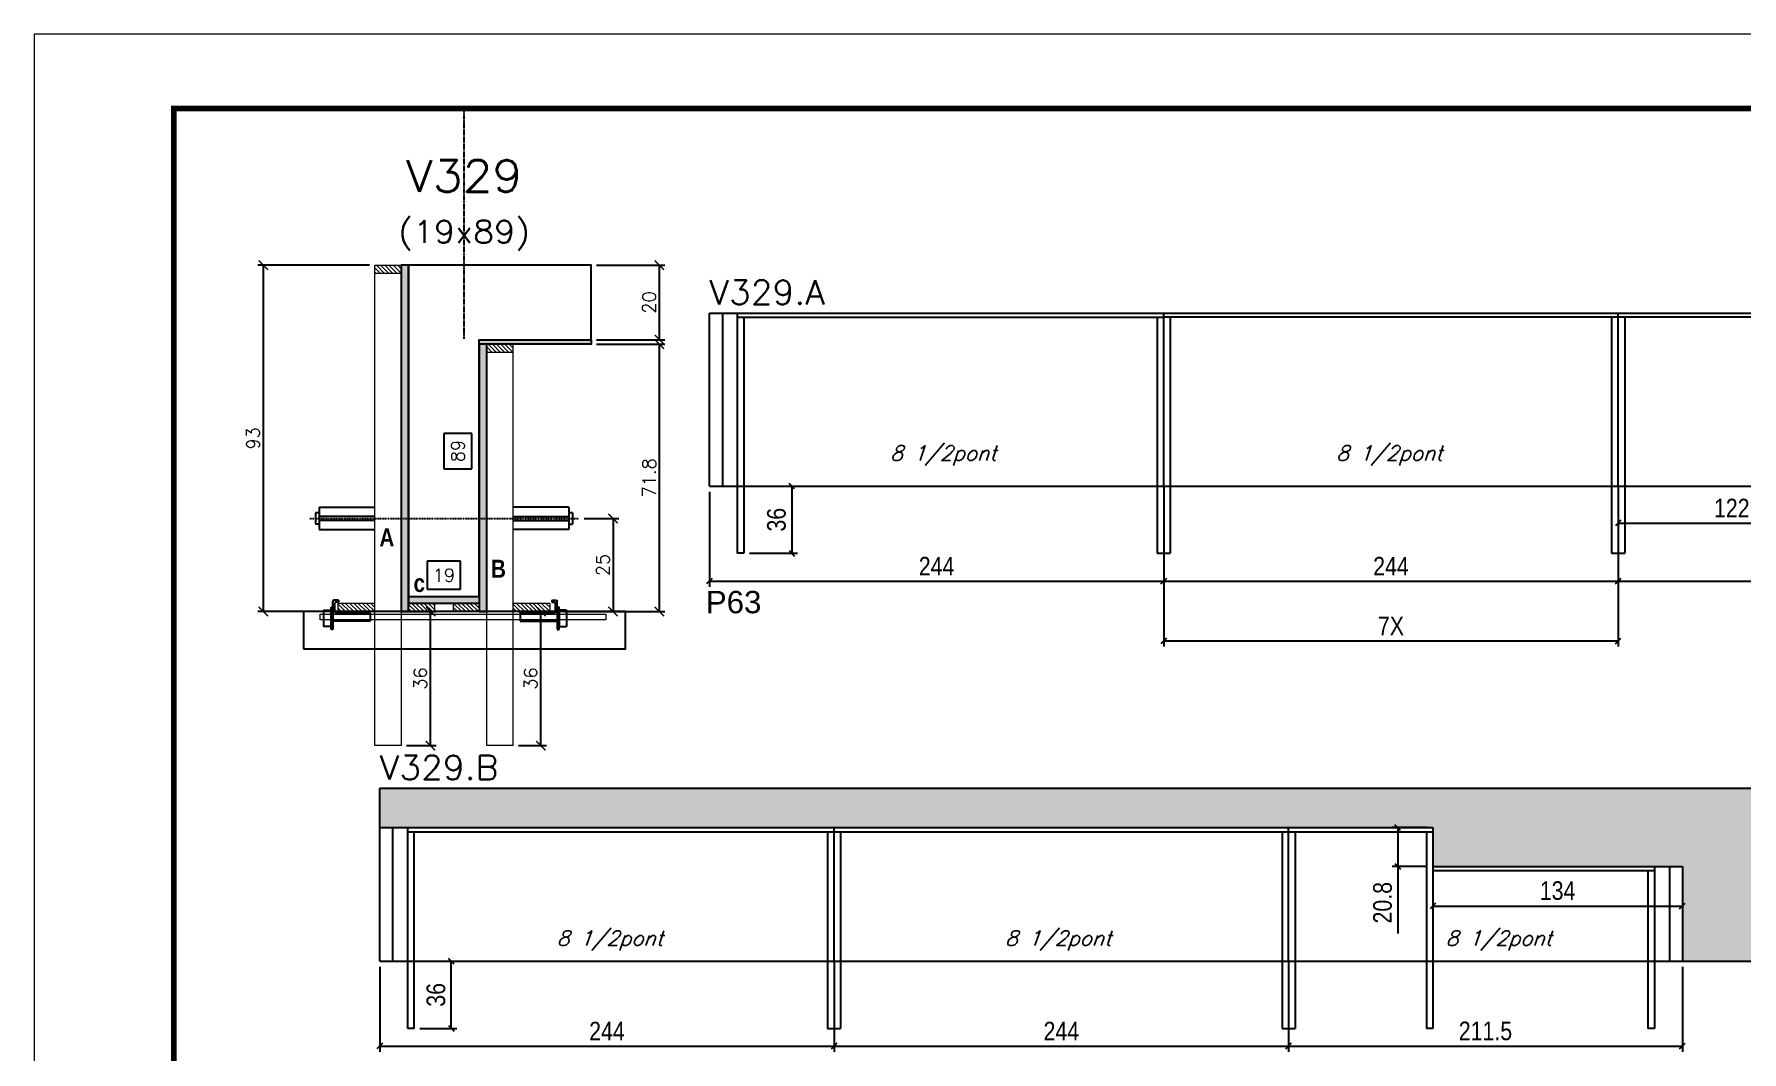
# Model space of a CAD drawing. Extents: x 137137 to 143418, y 10464 to 34486.
# Drawn here: x 138736 to 139653, y 29345 to 29891 of the extents above; entities that cross this region are included whole.
import ezdxf
from ezdxf.enums import TextEntityAlignment as Align

# ---------------------------------------------------------------- set-up
doc = ezdxf.new("R2010")
doc.units = 0
doc.linetypes.add('DASHED', pattern=[0.75, 0.5, -0.25])
doc.linetypes.add('HIDDEN', pattern=[0.375, 0.25, -0.125])
for name, color, linetype in [('5', 5, 'Continuous'), ('barrote', 251, 'Continuous'), ('COTA', 241, 'Continuous'), ('Cota Seção (2x)', 4, 'Continuous'), ('detalhes', 4, 'Continuous'), ('Painéis', 200, 'Continuous'), ('presilha', 1, 'Continuous'), ('SARR_2.2x7', 40, 'Continuous'), ('SARR_3.5x7', 81, 'Continuous'), ('TENSOR', 3, 'Continuous'), ('texto', 7, 'Continuous'), ('Texto de Titulo', 7, 'Continuous'), ('Texto Qtd Sarr', 242, 'Continuous')]:
    doc.layers.add(name, color=color, linetype=linetype)
for name, color, linetype, lineweight in [('CONCRETO', 251, 'Continuous', 25), ('Folhas', 255, 'Continuous', 9), ('Hachura', 251, 'Continuous', 9), ('Madeira', 126, 'Continuous', 18), ('SARRAFO DE PRESSAO', 251, 'DASHED', 9), ('SCO-___-LAJ', 2, 'Continuous', 0), ('Texto Seção', 7, 'Continuous', 15)]:
    doc.layers.add(name, color=color, linetype=linetype, lineweight=lineweight)
doc.styles.add('COTA TECNICA', font='techl___.ttf', dxfattribs={"height": 10})
doc.styles.add('REGUA-120', font='ROMANS.shx', dxfattribs={"height": 15})
doc.styles.add('Romans', font='romans.shx')
doc.styles.get("Standard").update_dxf_attribs({"font": 'arial.ttf'})
doc.styles.add('TECNICA', font='techb___.ttf', dxfattribs={"height": 10})
doc.dimstyles.new('Cota Seção (2x)', dxfattribs={"dimtxt": 7, "dimasz": 5, "dimexe": 3, "dimexo": 3, "dimgap": 2, "dimtad": 3, "dimdec": 1, "dimlfac": 0.5, "dimzin": 12, "dimdsep": 46, "dimtxsty": 'Romans', "dimblk": 'ARCHTICK', "dimcen": 0, "dimclrd": 4, "dimclre": 4, "dimclrt": 1, "dimadec": 1, "dimazin": 3, "dimtfac": 1, "dimtdec": 1, "dimtmove": 0, "dimatfit": 3, "dimldrblk": 'OBLIQUE', "dimfxl": 1, "dimtolj": 1, "dimtzin": 12, "dimarcsym": 0})
doc.dimstyles.new('Cota Seção interna', dxfattribs={"dimtxt": 7, "dimasz": 6, "dimexe": 0.18, "dimexo": 2, "dimgap": -4, "dimtad": 3, "dimdec": 1, "dimlfac": 0.5, "dimzin": 12, "dimdsep": 46, "dimtxsty": 'Romans', "dimblk": 'ARCHTICK', "dimcen": 0.09, "dimse1": 1, "dimse2": 1, "dimsd1": 1, "dimsd2": 1, "dimclrd": 180, "dimclre": 5, "dimclrt": 1, "dimadec": 0, "dimazin": 3, "dimtfac": 1, "dimtdec": 1, "dimtofl": 0, "dimtmove": 0, "dimatfit": 3, "dimldrblk": 'ARCHTICK', "dimfxl": 1, "dimtolj": 1, "dimtzin": 0, "dimarcsym": 0})
doc.dimstyles.new('PAINEL', dxfattribs={"dimtxt": 10, "dimasz": 3, "dimexe": 3, "dimexo": 3, "dimgap": 3, "dimtad": 1, "dimdec": 1, "dimzin": 12, "dimdsep": 46, "dimtxsty": 'COTA TECNICA', "dimblk1": 'OBLIQUE', "dimblk2": 'OBLIQUE', "dimsah": 1, "dimcen": 0.9, "dimclrd": 4, "dimclre": 4, "dimclrt": 240, "dimadec": 1, "dimazin": 3, "dimtfac": 1, "dimtdec": 1, "dimtmove": 0, "dimatfit": 3, "dimfxl": 1, "dimtolj": 1, "dimtzin": 12, "dimarcsym": 0})

# ---------------------------------------------------------------- blocks, each defined once
blk = doc.blocks.new('9999999999')
at = {"layer": 'Folhas'}
blk.add_lwpolyline([(98138.98, 34190.21), (99623.98, 34190.21), (99623.98, 35240.21), (98138.98, 35240.21)], close=True, dxfattribs=at)
at = {"layer": 'Folhas', "color": 30, "const_width": 3}
blk.add_lwpolyline([(98213.98, 34230.21), (99583.98, 34230.21), (99583.98, 35200.21), (98213.98, 35200.21)], close=True, dxfattribs=at)
blk = doc.blocks.new('_Oblique')
at = {"color": 0, "linetype": 'ByBlock', "lineweight": -2}
blk.add_line((-0.5, -0.5), (0.5, 0.5), dxfattribs=at)
blk = doc.blocks.new('*D95')
at = {"layer": 'COTA', "color": 4, "lineweight": -2, "ltscale": 25, "transparency": 16777216}
for p, q in [((139098.39, 29645.69), (139098.39, 29594.66)), ((139342.39, 29645.69), (139342.39, 29594.66)), ((139098.39, 29597.66), (139342.39, 29597.66))]:
    blk.add_line(p, q, dxfattribs=at)
at = {"layer": 'Defpoints', "color": 0, "ltscale": 25, "transparency": 16777216}
for p in [(139098.39, 29648.69), (139342.39, 29648.69), (139342.39, 29597.66)]:
    blk.add_point(p, dxfattribs=at)
at = {"layer": 'COTA', "color": 4, "lineweight": -2, "ltscale": 25, "transparency": 16777216, "xscale": 3, "yscale": 3, "zscale": 3, "rotation": 180}
blk.add_blockref('_Oblique', (139098.39, 29597.66), dxfattribs=at)
at = {"layer": 'COTA', "color": 4, "lineweight": -2, "ltscale": 25, "transparency": 16777216, "xscale": 3, "yscale": 3, "zscale": 3}
blk.add_blockref('_Oblique', (139342.39, 29597.66), dxfattribs=at)
at = {"layer": 'COTA', "color": 240, "ltscale": 25, "transparency": 16777216, "insert": (139220.39, 29605.73), "char_height": 10, "attachment_point": 5, "style": 'COTA TECNICA'}
blk.add_mtext('\\A1;244', dxfattribs=at)
blk = doc.blocks.new('*D96')
at = {"layer": 'COTA', "color": 4, "lineweight": -2, "ltscale": 25, "transparency": 16777216}
for p, q in [((139342.39, 29645.69), (139342.39, 29594.66)), ((139586.39, 29645.69), (139586.39, 29594.66)), ((139342.39, 29597.66), (139586.39, 29597.66))]:
    blk.add_line(p, q, dxfattribs=at)
at = {"layer": 'Defpoints', "color": 0, "ltscale": 25, "transparency": 16777216}
for p in [(139342.39, 29648.69), (139586.39, 29648.69), (139586.39, 29597.66)]:
    blk.add_point(p, dxfattribs=at)
at = {"layer": 'COTA', "color": 4, "lineweight": -2, "ltscale": 25, "transparency": 16777216, "xscale": 3, "yscale": 3, "zscale": 3, "rotation": 180}
blk.add_blockref('_Oblique', (139342.39, 29597.66), dxfattribs=at)
at = {"layer": 'COTA', "color": 4, "lineweight": -2, "ltscale": 25, "transparency": 16777216, "xscale": 3, "yscale": 3, "zscale": 3}
blk.add_blockref('_Oblique', (139586.39, 29597.66), dxfattribs=at)
at = {"layer": 'COTA', "color": 240, "ltscale": 25, "transparency": 16777216, "insert": (139464.39, 29605.73), "char_height": 10, "attachment_point": 5, "style": 'COTA TECNICA'}
blk.add_mtext('\\A1;244', dxfattribs=at)
blk = doc.blocks.new('*D94')
at = {"layer": 'COTA', "color": 4, "lineweight": -2, "ltscale": 25, "transparency": 16777216}
for p, q in [((139342.39, 29645.69), (139342.39, 29562.6)), ((139586.39, 29645.69), (139586.39, 29562.6)), ((139342.39, 29565.6), (139586.39, 29565.6))]:
    blk.add_line(p, q, dxfattribs=at)
at = {"layer": 'Defpoints', "color": 0, "ltscale": 25, "transparency": 16777216}
for p in [(139342.39, 29648.69), (139586.39, 29648.69), (139586.39, 29565.6)]:
    blk.add_point(p, dxfattribs=at)
at = {"layer": 'COTA', "color": 4, "lineweight": -2, "ltscale": 25, "transparency": 16777216, "xscale": 3, "yscale": 3, "zscale": 3, "rotation": 180}
blk.add_blockref('_Oblique', (139342.39, 29565.6), dxfattribs=at)
at = {"layer": 'COTA', "color": 4, "lineweight": -2, "ltscale": 25, "transparency": 16777216, "xscale": 3, "yscale": 3, "zscale": 3}
blk.add_blockref('_Oblique', (139586.39, 29565.6), dxfattribs=at)
at = {"layer": 'COTA', "color": 240, "ltscale": 25, "transparency": 16777216, "insert": (139464.39, 29573.67), "char_height": 10, "attachment_point": 5, "style": 'COTA TECNICA'}
blk.add_mtext('\\A1;7X', dxfattribs=at)
blk = doc.blocks.new('*D98')
at = {"layer": 'COTA', "color": 4, "lineweight": -2, "ltscale": 25, "transparency": 16777216}
for p, q in [((139586.39, 29645.69), (139586.39, 29594.66)), ((139853.89, 29645.69), (139853.89, 29594.66)), ((139586.39, 29597.66), (139853.89, 29597.66))]:
    blk.add_line(p, q, dxfattribs=at)
at = {"layer": 'Defpoints', "color": 0, "ltscale": 25, "transparency": 16777216}
for p in [(139586.39, 29648.69), (139853.89, 29648.69), (139853.89, 29597.66)]:
    blk.add_point(p, dxfattribs=at)
at = {"layer": 'COTA', "color": 4, "lineweight": -2, "ltscale": 25, "transparency": 16777216, "xscale": 3, "yscale": 3, "zscale": 3, "rotation": 180}
blk.add_blockref('_Oblique', (139586.39, 29597.66), dxfattribs=at)
at = {"layer": 'COTA', "color": 4, "lineweight": -2, "ltscale": 25, "transparency": 16777216, "xscale": 3, "yscale": 3, "zscale": 3}
blk.add_blockref('_Oblique', (139853.89, 29597.66), dxfattribs=at)
at = {"layer": 'COTA', "color": 240, "ltscale": 25, "transparency": 16777216, "insert": (139720.14, 29605.77), "char_height": 10, "attachment_point": 5, "style": 'COTA TECNICA'}
blk.add_mtext('\\A1;267.5', dxfattribs=at)
blk = doc.blocks.new('*D99')
at = {"layer": 'COTA', "color": 4, "lineweight": -2, "ltscale": 25, "transparency": 16777216}
for p, q in [((139586.39, 29645.69), (139586.39, 29625.89)), ((139708.39, 29645.69), (139708.39, 29625.89)), ((139586.39, 29628.89), (139708.39, 29628.89))]:
    blk.add_line(p, q, dxfattribs=at)
at = {"layer": 'Defpoints', "color": 0, "ltscale": 25, "transparency": 16777216}
for p in [(139586.39, 29648.69), (139708.39, 29648.69), (139708.39, 29628.89)]:
    blk.add_point(p, dxfattribs=at)
at = {"layer": 'COTA', "color": 4, "lineweight": -2, "ltscale": 25, "transparency": 16777216, "xscale": 3, "yscale": 3, "zscale": 3, "rotation": 180}
blk.add_blockref('_Oblique', (139586.39, 29628.89), dxfattribs=at)
at = {"layer": 'COTA', "color": 4, "lineweight": -2, "ltscale": 25, "transparency": 16777216, "xscale": 3, "yscale": 3, "zscale": 3}
blk.add_blockref('_Oblique', (139708.39, 29628.89), dxfattribs=at)
at = {"layer": 'COTA', "color": 240, "ltscale": 25, "transparency": 16777216, "insert": (139647.39, 29636.95), "char_height": 10, "attachment_point": 5, "style": 'COTA TECNICA'}
blk.add_mtext('\\A1;122', dxfattribs=at)
blk = doc.blocks.new('titulo1')
at = {"layer": 'Defpoints', "color": 252, "linetype": 'HIDDEN', "ltscale": 2}
blk.add_line((0, 0), (0, 125), dxfattribs=at)
at = {"layer": 'Defpoints', "style": 'Romans', "oblique": 15}
blk.add_attdef('FOLHA', text='', height=10, dxfattribs=at).set_placement((0, 15.58), align=Align.MIDDLE_CENTER)
at = {"layer": 'Texto Qtd Sarr', "color": 3, "style": 'Romans', "oblique": 15}
for tag, height, p in [('TITULO', 17, (0, 71.45)), ('SEÇÃO', 12, (0, 41.55))]:
    blk.add_attdef(tag, text='', height=height, dxfattribs=at).set_placement(p, align=Align.MIDDLE_CENTER)
blk = doc.blocks.new('_ArchTick')
at = {"color": 0, "linetype": 'ByBlock', "const_width": 0.15}
blk.add_lwpolyline([(-0.5, -0.5), (0.5, 0.5)], dxfattribs=at)
blk = doc.blocks.new('*D101')
at = {"layer": 'COTA', "color": 4, "lineweight": -2, "transparency": 16777216}
for p, q in [((139037.82, 29724.97), (139074.54, 29724.97)), ((139071.54, 29581.37), (139071.54, 29724.97)), ((139020.22, 29581.37), (139074.54, 29581.37))]:
    blk.add_line(p, q, dxfattribs=at)
at = {"layer": 'Defpoints', "color": 0, "transparency": 16777216}
for p in [(139034.82, 29724.97), (139071.54, 29724.97), (139017.22, 29581.37)]:
    blk.add_point(p, dxfattribs=at)
at = {"layer": 'COTA', "color": 4, "lineweight": -2, "transparency": 16777216, "xscale": 5, "yscale": 5, "zscale": 5}
for p, rotation in [((139071.54, 29724.97), 90), ((139071.54, 29581.37), 270)]:
    blk.add_blockref('_ArchTick', p, dxfattribs=dict(at, rotation=rotation))
at = {"layer": 'COTA', "color": 1, "transparency": 16777216, "insert": (139066.04, 29653.17), "char_height": 7, "attachment_point": 5, "rotation": 90, "style": 'Romans'}
blk.add_mtext('\\A1;71.8', dxfattribs=at)
blk = doc.blocks.new('*D102')
at = {"layer": 'COTA', "color": 4, "lineweight": -2, "transparency": 16777216}
for p, q in [((139037.82, 29767.37), (139074.54, 29767.37)), ((139071.54, 29727.37), (139071.54, 29767.37)), ((139037.82, 29727.37), (139074.54, 29727.37))]:
    blk.add_line(p, q, dxfattribs=at)
at = {"layer": 'Defpoints', "color": 0, "transparency": 16777216}
for p in [(139034.82, 29767.37), (139071.54, 29767.37), (139034.82, 29727.37)]:
    blk.add_point(p, dxfattribs=at)
at = {"layer": 'COTA', "color": 4, "lineweight": -2, "transparency": 16777216, "xscale": 5, "yscale": 5, "zscale": 5}
for p, rotation in [((139071.54, 29767.37), 90), ((139071.54, 29727.37), 270)]:
    blk.add_blockref('_ArchTick', p, dxfattribs=dict(at, rotation=rotation))
at = {"layer": 'COTA', "color": 1, "transparency": 16777216, "insert": (139066.04, 29747.37), "char_height": 7, "attachment_point": 5, "rotation": 90, "style": 'Romans'}
blk.add_mtext('\\A1;20', dxfattribs=at)
blk = doc.blocks.new('*D103')
at = {"layer": 'Cota Seção (2x)', "color": 180, "lineweight": -2, "transparency": 16777216}
for p, q in [((138970.82, 29677.07), (138955.82, 29677.07)), ((138955.82, 29677.07), (138955.82, 29658.07)), ((138970.82, 29658.07), (138970.82, 29677.07)), ((138955.82, 29658.07), (138970.82, 29658.07))]:
    blk.add_line(p, q, dxfattribs=at)
at = {"layer": 'Defpoints', "color": 0, "transparency": 16777216}
for p in [(138974.82, 29767.37), (138974.82, 29767.37), (138974.82, 29589.37)]:
    blk.add_point(p, dxfattribs=at)
at = {"layer": 'Cota Seção (2x)', "color": 1, "transparency": 16777216, "insert": (138963.32, 29667.57), "char_height": 7, "attachment_point": 5, "rotation": 90, "style": 'Romans'}
blk.add_mtext('\\A1;89', dxfattribs=at)
blk = doc.blocks.new('PRESILHA METÁLICA 1')
at = {"layer": 'presilha'}
for p, q in [((6, 15.5), (7.5, 15.5)), ((6, -2.5), (6, 15.5)), ((7.5, 10.6), (7.5, 19.9)), ((7.5, 15.5), (7.5, -2.5)), ((12, 21), (8.6, 21)), ((9, 11.6), (9, 18.9)), ((12, 19.5), (9.6, 19.5)), ((12, 21), (12, 19.5)), ((0, 13), (6, 13)), ((0, 13), (0, 0)), ((6, 0), (0, 0)), ((6, 13), (6, 0)), ((37.5, 4.1), (7.5, 4.1)), ((37.5, 11), (9.6, 11)), ((37.5, 11), (37.5, 4.1)), ((7.5, -2.5), (6, -2.5))]:
    blk.add_line(p, q, dxfattribs=at)
for centre, radius, start, end in [((8.6, 19.9), 1.14, 90, 180), ((9.6, 18.9), 0.57, 90, 180), ((9.6, 11.6), 0.57, 180, 270)]:
    blk.add_arc(centre, radius, start, end, dxfattribs=at)
blk = doc.blocks.new('*D104')
at = {"layer": 'Cota Seção (2x)', "color": 180, "lineweight": -2, "transparency": 16777216}
for p, q in [((138964.82, 29608.37), (138946.82, 29608.37)), ((138946.82, 29608.37), (138946.82, 29593.37)), ((138964.82, 29593.37), (138964.82, 29608.37)), ((138946.82, 29593.37), (138964.82, 29593.37))]:
    blk.add_line(p, q, dxfattribs=at)
at = {"layer": 'Defpoints', "color": 0, "transparency": 16777216}
for p in [(138974.82, 29589.37), (138936.82, 29581.37), (138974.82, 29581.37)]:
    blk.add_point(p, dxfattribs=at)
at = {"layer": 'Cota Seção (2x)', "color": 1, "transparency": 16777216, "insert": (138955.82, 29600.87), "char_height": 7, "attachment_point": 5, "style": 'Romans'}
blk.add_mtext('\\A1;19', dxfattribs=at)
blk = doc.blocks.new('*D105')
at = {"layer": 'COTA', "color": 4, "lineweight": -2, "transparency": 16777216}
for p, q in [((138915.82, 29767.37), (138855.85, 29767.37)), ((138858.85, 29767.37), (138858.85, 29581.37)), ((138915.82, 29581.37), (138855.85, 29581.37))]:
    blk.add_line(p, q, dxfattribs=at)
at = {"layer": 'Defpoints', "color": 0, "transparency": 16777216}
for p in [(138918.82, 29767.37), (138858.85, 29581.37), (138918.82, 29581.37)]:
    blk.add_point(p, dxfattribs=at)
at = {"layer": 'COTA', "color": 4, "lineweight": -2, "transparency": 16777216, "xscale": 5, "yscale": 5, "zscale": 5}
for p, rotation in [((138858.85, 29767.37), 90), ((138858.85, 29581.37), 270)]:
    blk.add_blockref('_ArchTick', p, dxfattribs=dict(at, rotation=rotation))
at = {"layer": 'COTA', "color": 1, "transparency": 16777216, "insert": (138853.35, 29674.37), "char_height": 7, "attachment_point": 5, "rotation": 90, "style": 'Romans'}
blk.add_mtext('\\A1;93', dxfattribs=at)
blk = doc.blocks.new('*D106')
at = {"layer": 'COTA', "color": 4, "lineweight": -2, "transparency": 16777216}
for p, q in [((139031.12, 29631.34), (139049.68, 29631.34)), ((139046.68, 29631.34), (139046.68, 29581.37)), ((139031.12, 29581.37), (139049.68, 29581.37))]:
    blk.add_line(p, q, dxfattribs=at)
at = {"layer": 'Defpoints', "color": 0, "transparency": 16777216}
for p in [(139028.12, 29631.34), (139028.12, 29581.37), (139046.68, 29581.37)]:
    blk.add_point(p, dxfattribs=at)
at = {"layer": 'COTA', "color": 4, "lineweight": -2, "transparency": 16777216, "xscale": 5, "yscale": 5, "zscale": 5}
for p, rotation in [((139046.68, 29631.34), 90), ((139046.68, 29581.37), 270)]:
    blk.add_blockref('_ArchTick', p, dxfattribs=dict(at, rotation=rotation))
at = {"layer": 'COTA', "color": 1, "transparency": 16777216, "insert": (139041.18, 29606.36), "char_height": 7, "attachment_point": 5, "rotation": 90, "style": 'Romans'}
blk.add_mtext('\\A1;25', dxfattribs=at)
blk = doc.blocks.new('*D107')
at = {"layer": 'COTA', "color": 4, "lineweight": -2, "ltscale": 25, "transparency": 16777216}
for p, q in [((138921.38, 29390.5), (138921.38, 29344.96)), ((139165.38, 29390.5), (139165.38, 29344.96)), ((138921.38, 29347.96), (139165.38, 29347.96))]:
    blk.add_line(p, q, dxfattribs=at)
at = {"layer": 'Defpoints', "color": 0, "ltscale": 25, "transparency": 16777216}
for p in [(138921.38, 29393.5), (139165.38, 29393.5), (139165.38, 29347.96)]:
    blk.add_point(p, dxfattribs=at)
at = {"layer": 'COTA', "color": 4, "lineweight": -2, "ltscale": 25, "transparency": 16777216, "xscale": 3, "yscale": 3, "zscale": 3, "rotation": 180}
blk.add_blockref('_Oblique', (138921.38, 29347.96), dxfattribs=at)
at = {"layer": 'COTA', "color": 4, "lineweight": -2, "ltscale": 25, "transparency": 16777216, "xscale": 3, "yscale": 3, "zscale": 3}
blk.add_blockref('_Oblique', (139165.38, 29347.96), dxfattribs=at)
at = {"layer": 'COTA', "color": 240, "ltscale": 25, "transparency": 16777216, "insert": (139043.38, 29356.03), "char_height": 10, "attachment_point": 5, "style": 'COTA TECNICA'}
blk.add_mtext('\\A1;244', dxfattribs=at)
blk = doc.blocks.new('*D108')
at = {"layer": 'COTA', "color": 4, "lineweight": -2, "ltscale": 25, "transparency": 16777216}
for p, q in [((139165.38, 29390.5), (139165.38, 29344.96)), ((139409.38, 29390.5), (139409.38, 29344.96)), ((139165.38, 29347.96), (139409.38, 29347.96))]:
    blk.add_line(p, q, dxfattribs=at)
at = {"layer": 'Defpoints', "color": 0, "ltscale": 25, "transparency": 16777216}
for p in [(139165.38, 29393.5), (139409.38, 29393.5), (139409.38, 29347.96)]:
    blk.add_point(p, dxfattribs=at)
at = {"layer": 'COTA', "color": 4, "lineweight": -2, "ltscale": 25, "transparency": 16777216, "xscale": 3, "yscale": 3, "zscale": 3, "rotation": 180}
blk.add_blockref('_Oblique', (139165.38, 29347.96), dxfattribs=at)
at = {"layer": 'COTA', "color": 4, "lineweight": -2, "ltscale": 25, "transparency": 16777216, "xscale": 3, "yscale": 3, "zscale": 3}
blk.add_blockref('_Oblique', (139409.38, 29347.96), dxfattribs=at)
at = {"layer": 'COTA', "color": 240, "ltscale": 25, "transparency": 16777216, "insert": (139287.38, 29356.03), "char_height": 10, "attachment_point": 5, "style": 'COTA TECNICA'}
blk.add_mtext('\\A1;244', dxfattribs=at)
blk = doc.blocks.new('*D109')
at = {"layer": 'COTA', "color": 4, "lineweight": -2, "ltscale": 25, "transparency": 16777216}
for p, q in [((139409.38, 29390.5), (139409.38, 29344.96)), ((139620.88, 29390.5), (139620.88, 29344.96)), ((139409.38, 29347.96), (139620.88, 29347.96))]:
    blk.add_line(p, q, dxfattribs=at)
at = {"layer": 'Defpoints', "color": 0, "ltscale": 25, "transparency": 16777216}
for p in [(139409.38, 29393.5), (139620.88, 29393.5), (139620.88, 29347.96)]:
    blk.add_point(p, dxfattribs=at)
at = {"layer": 'COTA', "color": 4, "lineweight": -2, "ltscale": 25, "transparency": 16777216, "xscale": 3, "yscale": 3, "zscale": 3, "rotation": 180}
blk.add_blockref('_Oblique', (139409.38, 29347.96), dxfattribs=at)
at = {"layer": 'COTA', "color": 4, "lineweight": -2, "ltscale": 25, "transparency": 16777216, "xscale": 3, "yscale": 3, "zscale": 3}
blk.add_blockref('_Oblique', (139620.88, 29347.96), dxfattribs=at)
at = {"layer": 'COTA', "color": 240, "ltscale": 25, "transparency": 16777216, "insert": (139515.13, 29356.07), "char_height": 10, "attachment_point": 5, "style": 'COTA TECNICA'}
blk.add_mtext('\\A1;211.5', dxfattribs=at)
blk = doc.blocks.new('*D112')
at = {"layer": 'COTA', "color": 4, "lineweight": -2, "ltscale": 25, "transparency": 16777216}
for p, q in [((139486.88, 29441.5), (139486.88, 29420.21)), ((139620.88, 29441.5), (139620.88, 29420.21)), ((139486.88, 29423.21), (139620.88, 29423.21))]:
    blk.add_line(p, q, dxfattribs=at)
at = {"layer": 'Defpoints', "color": 0, "ltscale": 25, "transparency": 16777216}
for p in [(139486.88, 29444.5), (139620.88, 29444.5), (139620.88, 29423.21)]:
    blk.add_point(p, dxfattribs=at)
at = {"layer": 'COTA', "color": 4, "lineweight": -2, "ltscale": 25, "transparency": 16777216, "xscale": 3, "yscale": 3, "zscale": 3, "rotation": 180}
blk.add_blockref('_Oblique', (139486.88, 29423.21), dxfattribs=at)
at = {"layer": 'COTA', "color": 4, "lineweight": -2, "ltscale": 25, "transparency": 16777216, "xscale": 3, "yscale": 3, "zscale": 3}
blk.add_blockref('_Oblique', (139620.88, 29423.21), dxfattribs=at)
at = {"layer": 'COTA', "color": 240, "ltscale": 25, "transparency": 16777216, "insert": (139553.88, 29431.43), "char_height": 10, "attachment_point": 5, "style": 'COTA TECNICA'}
blk.add_mtext('\\A1;134', dxfattribs=at)
blk = doc.blocks.new('*D114')
at = {"layer": 'COTA', "color": 4, "lineweight": -2, "ltscale": 25, "transparency": 16777216}
for p, q in [((139483.88, 29465.3), (139465.01, 29465.3)), ((139468.01, 29465.3), (139468.01, 29444.5)), ((139483.88, 29444.5), (139465.01, 29444.5)), ((139468.01, 29444.5), (139468.01, 29408.45))]:
    blk.add_line(p, q, dxfattribs=at)
at = {"layer": 'Defpoints', "color": 0, "ltscale": 25, "transparency": 16777216}
for p in [(139486.88, 29465.3), (139468.01, 29444.5), (139486.88, 29444.5)]:
    blk.add_point(p, dxfattribs=at)
at = {"layer": 'COTA', "color": 4, "lineweight": -2, "ltscale": 25, "transparency": 16777216, "xscale": 3, "yscale": 3, "zscale": 3}
for p, rotation in [((139468.01, 29465.3), 90), ((139468.01, 29444.5), 270)]:
    blk.add_blockref('_Oblique', p, dxfattribs=dict(at, rotation=rotation))
at = {"layer": 'COTA', "color": 240, "ltscale": 25, "transparency": 16777216, "insert": (139459.89, 29424.98), "char_height": 10, "attachment_point": 5, "rotation": 90, "style": 'COTA TECNICA'}
blk.add_mtext('\\A1;20.8', dxfattribs=at)
blk = doc.blocks.new('*D1902')
at = {"layer": 'COTA', "color": 4, "lineweight": -2, "ltscale": 25, "transparency": 16777216}
for p, q in [((139119.89, 29648.69), (139145.65, 29648.69)), ((139142.65, 29648.69), (139142.65, 29612.69)), ((139119.89, 29612.69), (139145.65, 29612.69))]:
    blk.add_line(p, q, dxfattribs=at)
at = {"layer": 'Defpoints', "color": 0, "ltscale": 25, "transparency": 16777216}
for p in [(139116.89, 29648.69), (139116.89, 29612.69), (139142.65, 29612.69)]:
    blk.add_point(p, dxfattribs=at)
at = {"layer": 'COTA', "color": 4, "lineweight": -2, "ltscale": 25, "transparency": 16777216, "xscale": 3, "yscale": 3, "zscale": 3}
for p, rotation in [((139142.65, 29648.69), 90), ((139142.65, 29612.69), 270)]:
    blk.add_blockref('_Oblique', p, dxfattribs=dict(at, rotation=rotation))
at = {"layer": 'COTA', "color": 240, "ltscale": 25, "transparency": 16777216, "insert": (139134.43, 29630.69), "char_height": 10, "attachment_point": 5, "rotation": 90, "style": 'COTA TECNICA'}
blk.add_mtext('\\A1;36', dxfattribs=at)
blk = doc.blocks.new('*D1903')
at = {"layer": 'COTA', "color": 4, "lineweight": -2, "ltscale": 25, "transparency": 16777216}
for p, q in [((138942.88, 29393.5), (138962.8, 29393.5)), ((138959.8, 29357.5), (138959.8, 29393.5)), ((138942.88, 29357.5), (138962.8, 29357.5))]:
    blk.add_line(p, q, dxfattribs=at)
at = {"layer": 'Defpoints', "color": 0, "ltscale": 25, "transparency": 16777216}
for p in [(138939.88, 29393.5), (138959.8, 29393.5), (138939.88, 29357.5)]:
    blk.add_point(p, dxfattribs=at)
at = {"layer": 'COTA', "color": 4, "lineweight": -2, "ltscale": 25, "transparency": 16777216, "xscale": 3, "yscale": 3, "zscale": 3}
for p, rotation in [((138959.8, 29393.5), 90), ((138959.8, 29357.5), 270)]:
    blk.add_blockref('_Oblique', p, dxfattribs=dict(at, rotation=rotation))
at = {"layer": 'COTA', "color": 240, "ltscale": 25, "transparency": 16777216, "insert": (138951.58, 29375.5), "char_height": 10, "attachment_point": 5, "rotation": 90, "style": 'COTA TECNICA'}
blk.add_mtext('\\A1;36', dxfattribs=at)
blk = doc.blocks.new('*D1907')
at = {"layer": 'COTA', "color": 4, "lineweight": -2, "transparency": 16777216}
for p, q in [((138935.82, 29581.37), (138951.65, 29581.37)), ((138948.65, 29509.37), (138948.65, 29581.37)), ((138935.82, 29509.37), (138951.65, 29509.37))]:
    blk.add_line(p, q, dxfattribs=at)
at = {"layer": 'Defpoints', "color": 0, "transparency": 16777216}
for p in [(138932.82, 29581.37), (138948.65, 29581.37), (138932.82, 29509.37)]:
    blk.add_point(p, dxfattribs=at)
at = {"layer": 'COTA', "color": 4, "lineweight": -2, "transparency": 16777216, "xscale": 5, "yscale": 5, "zscale": 5}
for p, rotation in [((138948.65, 29581.37), 90), ((138948.65, 29509.37), 270)]:
    blk.add_blockref('_ArchTick', p, dxfattribs=dict(at, rotation=rotation))
at = {"layer": 'COTA', "color": 1, "transparency": 16777216, "insert": (138943.15, 29545.37), "char_height": 7, "attachment_point": 5, "rotation": 90, "style": 'Romans'}
blk.add_mtext('\\A1;36', dxfattribs=at)
blk = doc.blocks.new('*D1908')
at = {"layer": 'COTA', "color": 4, "lineweight": -2, "transparency": 16777216}
for p, q in [((138995.82, 29581.37), (139010.9, 29581.37)), ((139007.9, 29509.37), (139007.9, 29581.37)), ((138995.82, 29509.37), (139010.9, 29509.37))]:
    blk.add_line(p, q, dxfattribs=at)
at = {"layer": 'Defpoints', "color": 0, "transparency": 16777216}
for p in [(138992.82, 29581.37), (139007.9, 29581.37), (138992.82, 29509.37)]:
    blk.add_point(p, dxfattribs=at)
at = {"layer": 'COTA', "color": 4, "lineweight": -2, "transparency": 16777216, "xscale": 5, "yscale": 5, "zscale": 5}
for p, rotation in [((139007.9, 29581.37), 90), ((139007.9, 29509.37), 270)]:
    blk.add_blockref('_ArchTick', p, dxfattribs=dict(at, rotation=rotation))
at = {"layer": 'COTA', "color": 1, "transparency": 16777216, "insert": (139002.4, 29545.37), "char_height": 7, "attachment_point": 5, "rotation": 90, "style": 'Romans'}
blk.add_mtext('\\A1;36', dxfattribs=at)

msp = doc.modelspace()

# ---------------------------------------------------------------- hatches: boundary and pattern name
at = {"layer": 'COTA', "linetype": 'ByBlock'}
h = msp.add_hatch(dxfattribs=at)
h.set_pattern_fill('AR-CONC', color=256, scale=0.03)
h.set_pattern_definition([(50, (0, -2297.15), (5.46554007, -0.47817257), [0.5715, -6.2865]), (355, (0, -2297.15), (-1.05730264, 5.73170536), [0.4572, -5.02921753]), (100.4514447, (0.4555, -2297.19), (4.40823741, 5.25353256), [0.48570026, -5.34270734]), (46.1842, (0, -2295.626), (8.13237123, -1.26126984), [0.85725, -9.42975]), (96.6355576, (0.678, -2295.731), (7.122124, 7.42278374), [0.7285507, -8.01406824]), (351.184151, (0, -2295.626), (7.122124, 7.42278374), [0.685799, -7.54379196]), (21, (0.762, -2296.007), (4.54843174, -3.06795595), [0.5715, -6.2865]), (326, (0.762, -2296.007), (1.85406085, 5.52563898), [0.4572, -5.0292]), (71.451445, (1.141, -2296.263), (6.40249258, 2.45768307), [0.48570026, -5.34269813]), (37.5, (0, -2297.1502), (0.092658098, 2.536651166), [0, -4.96824, 0, -5.1054, 0, -5.04825]), (7.5, (0, -2297.1502), (2.004589875, 3.005417245), [0, -2.91084, 0, -4.85394, 0, -1.92405]), (327.5, (-1.6993, -2297.1502), (4.067717855, -0.17186232), [0, -1.905, 0, -5.9436, 0, -7.8867]), (317.5, (-2.4613, -2297.1502), (4.44387544, 0.76279473), [0, -2.4765, 0, -3.94716, 0, -5.6007])])
h.paths.add_polyline_path([(139620.88, 29486.5), (139486.88, 29486.5), (138921.38, 29486.5), (138921.38, 29465.3), (139486.88, 29465.3), (139486.88, 29444.5), (139620.88, 29444.5), (139620.88, 29393.5), (139660.88, 29393.5), (139660.88, 29444.5), (139794.88, 29444.5), (139794.88, 29465.3), (140148.88, 29465.3), (140148.88, 29465.3), (140148.88, 29486.5), (139794.88, 29486.5), (139660.88, 29486.5)])
at = {"layer": 'Hachura'}
h = msp.add_hatch(dxfattribs=at)
h.set_pattern_fill('ANSI31', color=256, scale=0.5, angle=270, style=0)
h.set_pattern_definition([(315, (161824.639, 21459.7288), (1.12253202, 1.12253202), [])])
h.paths.add_polyline_path([(138918.82, 29762.97), (138918.82, 29767.37), (138932.82, 29767.37), (138932.82, 29762.97)])
h = msp.add_hatch(color=256, dxfattribs=at)
h.dxf.hatch_style = 1
h.paths.add_polyline_path([(138936.82, 29767.37), (138932.82, 29767.37), (138932.82, 29581.37), (138936.82, 29581.37)])
h = msp.add_hatch(color=256, dxfattribs=at)
h.dxf.hatch_style = 1
h.paths.add_polyline_path([(138974.82, 29724.97), (138974.82, 29727.37), (139034.82, 29727.37), (139034.82, 29724.97)])
h = msp.add_hatch(color=256, dxfattribs=at)
h.dxf.hatch_style = 1
h.paths.add_polyline_path([(138978.82, 29724.97), (138974.82, 29724.97), (138974.82, 29581.37), (138978.82, 29581.37)])
h = msp.add_hatch(dxfattribs=at)
h.set_pattern_fill('ANSI31', color=256, scale=0.5, angle=270, style=0)
h.set_pattern_definition([(315, (161884.639, 21417.3288), (1.12253202, 1.12253202), [])])
h.paths.add_polyline_path([(138978.82, 29720.57), (138978.82, 29724.97), (138992.82, 29724.97), (138992.82, 29720.57)])
h = msp.add_hatch(dxfattribs=at)
h.set_pattern_fill('ANSI31', color=256, scale=0.5, angle=270, style=0)
h.set_pattern_definition([(315, (161790.639, 21351.7288), (1.12253202, 1.12253202), [])])
h.paths.add_polyline_path([(138918.82, 29581.37), (138918.82, 29585.77), (138898.82, 29585.77), (138898.82, 29581.37)])
h = msp.add_hatch(color=256, dxfattribs=at)
h.dxf.hatch_style = 1
h.paths.add_polyline_path([(138936.82, 29585.77), (138936.82, 29589.37), (138974.82, 29589.37), (138974.82, 29585.77)])
h = msp.add_hatch(dxfattribs=at)
h.set_pattern_fill('ANSI31', color=256, scale=0.5, angle=270, style=0)
h.set_pattern_definition([(315, (161893.4411, 21351.7288), (1.12253202, 1.12253202), [])])
h.paths.add_polyline_path([(138936.82, 29581.37), (138936.82, 29585.77), (138950.82, 29585.77), (138950.82, 29581.37)])
h = msp.add_hatch(dxfattribs=at)
h.set_pattern_fill('ANSI31', color=256, scale=0.5, angle=270, style=0)
h.set_pattern_definition([(315, (161893.439, 21351.7288), (1.12253202, 1.12253202), [])])
h.paths.add_polyline_path([(138974.82, 29581.37), (138974.82, 29585.77), (138960.82, 29585.77), (138960.82, 29581.37)])
h = msp.add_hatch(dxfattribs=at)
h.set_pattern_fill('ANSI31', color=256, scale=0.5, angle=270, style=0)
h.set_pattern_definition([(315, (161884.639, 21351.7288), (1.12253202, 1.12253202), [])])
h.paths.add_polyline_path([(139012.82, 29581.37), (139012.82, 29585.77), (138992.82, 29585.77), (138992.82, 29581.37)])

# ---------------------------------------------------------------- linework, layer by layer
at = {"ltscale": 3}
for p, q in [((138886.82, 29634.34), (138886.82, 29628.34)), ((138888.82, 29634.34), (138886.82, 29634.34)), ((138888.82, 29637.34), (138888.82, 29625.34)), ((138888.82, 29637.34), (138918.82, 29637.34)), ((138918.82, 29632.34), (138888.82, 29632.34)), ((138918.82, 29630.34), (138888.82, 29630.34)), ((139022.82, 29637.34), (138992.82, 29637.34)), ((138992.82, 29632.34), (139022.82, 29632.34)), ((138992.82, 29630.34), (139022.82, 29630.34)), ((139022.82, 29637.34), (139022.82, 29625.34)), ((139024.82, 29634.34), (139022.82, 29634.34)), ((139024.82, 29634.34), (139024.82, 29628.34)), ((138888.82, 29628.34), (138886.82, 29628.34)), ((138888.82, 29625.34), (138918.82, 29625.34)), ((139022.82, 29625.34), (138992.82, 29625.34)), ((139022.82, 29628.34), (139024.82, 29628.34))]:
    msp.add_line(p, q, dxfattribs=at)
at = {"layer": 'barrote'}
msp.add_lwpolyline([(138880.46, 29561.37), (139053.42, 29561.37), (139053.42, 29581.37), (138880.46, 29581.37)], close=True, dxfattribs=at)
at = {"layer": 'CONCRETO'}
msp.add_lwpolyline([(138974.82, 29727.37), (139034.82, 29727.37), (139034.82, 29767.37), (138974.82, 29767.37), (138974.82, 29767.37), (138936.82, 29767.37), (138936.82, 29585.77), (138936.82, 29585.77), (138936.82, 29589.37), (138974.82, 29589.37)], close=True, dxfattribs=at)
at = {"layer": 'COTA', "linetype": 'ByBlock'}
for p, q in [((139342.39, 29648.69), (139342.39, 29612.69)), ((139586.39, 29648.69), (139586.39, 29612.69)), ((139116.89, 29612.69), (139113.39, 29612.69)), ((139338.89, 29612.69), (139345.89, 29612.69)), ((139582.89, 29612.69), (139589.89, 29612.69)), ((138921.38, 29486.5), (139486.88, 29486.5)), ((138921.38, 29465.3), (138921.38, 29486.5)), ((139486.88, 29486.5), (139620.88, 29486.5)), ((139620.88, 29486.5), (139660.88, 29486.5)), ((139165.38, 29393.5), (139165.38, 29357.5)), ((139409.38, 29393.5), (139409.38, 29357.5)), ((139620.88, 29393.5), (139660.88, 29393.5)), ((138939.88, 29357.5), (138936.38, 29357.5)), ((139161.88, 29357.5), (139168.88, 29357.5)), ((139405.88, 29357.5), (139412.88, 29357.5)), ((139486.88, 29357.51), (139483.38, 29357.51)), ((139605.88, 29357.5), (139602.38, 29357.5))]:
    msp.add_line(p, q, dxfattribs=at)
at = {"layer": 'Madeira'}
for points in [[(138918.82, 29762.97), (138918.82, 29767.37), (138932.82, 29767.37), (138932.82, 29762.97)], [(138918.82, 29767.37), (138932.82, 29767.37), (138932.82, 29509.37), (138918.82, 29509.37)], [(138978.82, 29720.57), (138978.82, 29724.97), (138992.82, 29724.97), (138992.82, 29720.57)], [(138978.82, 29724.97), (138992.82, 29724.97), (138992.82, 29509.37), (138978.82, 29509.37)], [(138918.82, 29581.37), (138918.82, 29585.77), (138898.82, 29585.77), (138898.82, 29581.37)], [(138936.82, 29581.37), (138936.82, 29585.77), (138950.82, 29585.77), (138950.82, 29581.37)], [(138974.82, 29581.37), (138974.82, 29585.77), (138960.82, 29585.77), (138960.82, 29581.37)], [(139012.82, 29581.37), (139012.82, 29585.77), (138992.82, 29585.77), (138992.82, 29581.37)]]:
    msp.add_lwpolyline(points, close=True, dxfattribs=at)
at = {"layer": 'Painéis'}
for p, q in [((139098.39, 29741.69), (139853.89, 29741.69)), ((139098.39, 29648.69), (139853.89, 29648.69)), ((138921.38, 29465.3), (139486.88, 29465.3)), ((139486.88, 29444.5), (139620.88, 29444.5)), ((138921.38, 29393.5), (139486.88, 29393.5)), ((139486.88, 29393.5), (139620.88, 29393.5))]:
    msp.add_line(p, q, dxfattribs=at)
at = {"layer": 'Painéis', "ltscale": 25}
for p, q in [((139098.39, 29648.69), (139098.39, 29741.69)), ((139342.39, 29648.69), (139342.39, 29741.69)), ((139586.39, 29648.69), (139586.39, 29741.69)), ((138921.38, 29393.5), (138921.38, 29465.3)), ((139165.38, 29393.5), (139165.38, 29465.3)), ((139409.38, 29393.5), (139409.38, 29465.3)), ((139486.88, 29465.3), (139486.88, 29444.5)), ((139620.88, 29444.5), (139620.88, 29393.5))]:
    msp.add_line(p, q, dxfattribs=at)
at = {"layer": 'Painéis'}
for points in [[(138936.82, 29767.37), (138932.82, 29767.37), (138932.82, 29581.37), (138936.82, 29581.37)], [(138974.82, 29724.97), (138974.82, 29727.37), (139034.82, 29727.37), (139034.82, 29724.97)], [(138978.82, 29724.97), (138974.82, 29724.97), (138974.82, 29581.37), (138978.82, 29581.37)], [(138936.82, 29585.77), (138936.82, 29589.37), (138974.82, 29589.37), (138974.82, 29585.77)]]:
    msp.add_lwpolyline(points, close=True, dxfattribs=at)
at = {"layer": 'SARR_2.2x7', "linetype": 'Continuous'}
for p, q in [((139105.39, 29741.69), (139105.39, 29648.69)), ((139113.39, 29739.49), (139342.39, 29739.49)), ((139586.39, 29739.49), (139342.39, 29739.49)), ((139838.89, 29739.49), (139586.39, 29739.49)), ((138928.38, 29393.5), (138928.38, 29465.3)), ((138936.38, 29463.1), (139486.88, 29463.1)), ((139486.88, 29442.3), (139605.88, 29442.3)), ((139613.88, 29444.5), (139613.88, 29393.5))]:
    msp.add_line(p, q, dxfattribs=at)
at = {"layer": 'SARR_3.5x7'}
for p, q in [((139113.39, 29741.69), (139113.39, 29612.69)), ((139116.89, 29739.5), (139116.89, 29612.69)), ((139338.89, 29739.49), (139338.89, 29612.69)), ((139345.89, 29739.49), (139345.89, 29612.69)), ((139582.89, 29739.49), (139582.89, 29612.69)), ((139589.89, 29739.49), (139589.89, 29612.69)), ((138936.38, 29357.5), (138936.38, 29465.3)), ((138939.88, 29357.5), (138939.88, 29463.1)), ((139161.88, 29463.1), (139161.88, 29357.5)), ((139168.88, 29463.1), (139168.88, 29357.5)), ((139405.88, 29463.1), (139405.88, 29357.5)), ((139412.88, 29463.1), (139412.88, 29357.5)), ((139483.38, 29463.11), (139483.38, 29357.51)), ((139486.88, 29463.11), (139486.88, 29357.51)), ((139602.38, 29442.3), (139602.38, 29357.5)), ((139605.88, 29444.5), (139605.88, 29357.5))]:
    msp.add_line(p, q, dxfattribs=at)
at = {"layer": 'SCO-___-LAJ', "color": 1}
msp.add_lwpolyline([(138889.46, 29580.04), (139042.76, 29580.04), (139042.76, 29576.84), (138889.46, 29576.84)], close=True, dxfattribs=at)
at = {"layer": 'TENSOR', "linetype": 'HIDDEN', "ltscale": 0.5}
msp.add_line((138883.82, 29631.34), (139028.12, 29631.34), dxfattribs=at)

# ---------------------------------------------------------------- block references
at = {"layer": 'presilha', "yscale": 0.6666666666666666, "zscale": 0.6666666666666666, "rotation": 359.9999999998245}
for p, xscale in [((138891.24, 29573.41), 0.6666666666666666), ((139021.69, 29573.41), -0.6666666666666666)]:
    msp.add_blockref('PRESILHA METÁLICA 1', p, dxfattribs=dict(at, xscale=xscale))
at = {"layer": 'SARRAFO DE PRESSAO', "color": 6, "linetype": 'ByBlock'}
msp.add_blockref('9999999999', (40596.81, -5348.73), dxfattribs=at)
at = {"layer": 'Texto Seção'}
ref = msp.add_blockref('titulo1', (138966.69, 29727.86), dxfattribs=at)
ref.add_attrib('TITULO', 'V329', dxfattribs={"layer": 'Texto de Titulo', "color": 7, "height": 17, "style": 'Romans', "width": 1.1}).set_placement((138966.69, 29815.36), align=Align.MIDDLE_CENTER)
ref.add_attrib('SEÇÃO', '(19x89)', dxfattribs={"layer": 'Texto de Titulo', "color": 7, "height": 12, "style": 'Romans', "width": 1.1}).set_placement((138966.69, 29785.36), align=Align.MIDDLE_CENTER)

# ---------------------------------------------------------------- texts
at = {"layer": '5', "linetype": 'Continuous'}
msp.add_text('P63', height=12, rotation=0.00004, dxfattribs=at).set_placement((139096.48, 29580.45))
at = {"layer": 'detalhes', "style": 'TECNICA'}
for s, p in [('A', (138921.21, 29616.4)), ('B', (138981.18, 29599.56)), ('c', (138939.54, 29591.87))]:
    msp.add_text(s, height=9.6, rotation=360, dxfattribs=at).set_placement(p)
at = {"layer": 'texto', "color": 2, "char_height": 8, "attachment_point": 5, "style": 'Romans'}
for insert in [(139224, 29665.14), (139463.5, 29665.14), (139044.95, 29404.63), (139285.69, 29404.63), (139522.3, 29404.63)]:
    msp.add_mtext('{\\Q19;\\C256;8 1/2pont}', dxfattribs=dict(at, insert=insert))
at = {"layer": 'Texto Seção', "style": 'REGUA-120', "width": 1.05}
for s, p in [('V329.A', (139098.38, 29746.3)), ('V329.B', (138921.36, 29491.11))]:
    msp.add_text(s, height=13, dxfattribs=at).set_placement(p)

# ---------------------------------------------------------------- dimensions: what is measured, and where the dimension line sits
at = {"layer": 'COTA'}
for base, p1, p2, picture, middle in [((138858.85, 29581.37), (138918.82, 29767.37), (138918.82, 29581.37), '*D105', (138853.35, 29674.37)), ((139071.54, 29767.37), (139034.82, 29727.37), (139034.82, 29767.37), '*D102', (139066.04, 29747.37)), ((139071.54, 29724.97), (139017.22, 29581.37), (139034.82, 29724.97), '*D101', (139066.04, 29653.17)), ((139046.68, 29581.37), (139028.12, 29631.34), (139028.12, 29581.37), '*D106', (139041.18, 29606.36)), ((138948.65, 29581.37), (138932.82, 29509.37), (138932.82, 29581.37), '*D1907', (138943.15, 29545.37)), ((139007.9, 29581.37), (138992.82, 29509.37), (138992.82, 29581.37), '*D1908', (139002.4, 29545.37))]:
    dim = msp.add_linear_dim(base=base, p1=p1, p2=p2, angle=90, dimstyle='Cota Seção (2x)', dxfattribs=at)
    dim.commit()
    dim.dimension.update_dxf_attribs({"geometry": picture, "text_midpoint": middle})
at = {"layer": 'COTA', "ltscale": 25}
for base, p1, p2, picture, middle in [((139342.39, 29597.66), (139098.39, 29648.69), (139342.39, 29648.69), '*D95', (139220.39, 29605.73)), ((139586.39, 29597.66), (139342.39, 29648.69), (139586.39, 29648.69), '*D96', (139464.39, 29605.73)), ((139853.89, 29597.66), (139586.39, 29648.69), (139853.89, 29648.69), '*D98', (139720.14, 29605.77)), ((139708.39, 29628.89), (139586.39, 29648.69), (139708.39, 29648.69), '*D99', (139647.39, 29636.95)), ((139620.88, 29423.21), (139486.88, 29444.5), (139620.88, 29444.5), '*D112', (139553.88, 29431.43)), ((139165.38, 29347.96), (138921.38, 29393.5), (139165.38, 29393.5), '*D107', (139043.38, 29356.03))]:
    dim = msp.add_linear_dim(base=base, p1=p1, p2=p2, dimstyle='PAINEL', dxfattribs=at)
    dim.commit()
    dim.dimension.update_dxf_attribs({"geometry": picture, "text_midpoint": middle})
for base, p1, p2, picture, middle in [((139142.65, 29612.69), (139116.89, 29648.69), (139116.89, 29612.69), '*D1902', (139134.43, 29630.69)), ((139468.01, 29444.5), (139486.88, 29465.3), (139486.88, 29444.5), '*D114', (139459.89, 29424.98)), ((138959.8, 29393.5), (138939.88, 29357.5), (138939.88, 29393.5), '*D1903', (138951.58, 29375.5))]:
    dim = msp.add_linear_dim(base=base, p1=p1, p2=p2, angle=90, dimstyle='PAINEL', dxfattribs=at)
    dim.commit()
    dim.dimension.update_dxf_attribs({"geometry": picture, "text_midpoint": middle})
dim = msp.add_linear_dim(base=(139586.39, 29565.6), p1=(139342.39, 29648.69), p2=(139586.39, 29648.69), text='7X', dimstyle='PAINEL', dxfattribs=at)
dim.commit()
dim.dimension.update_dxf_attribs({"geometry": '*D94', "text_midpoint": (139464.39, 29573.67)})
for base, p1, p2, picture, middle in [((139409.38, 29347.96), (139165.38, 29393.5), (139409.38, 29393.5), '*D108', (139287.38, 29356.03)), ((139620.88, 29347.96), (139409.38, 29393.5), (139620.88, 29393.5), '*D109', (139515.13, 29356.07))]:
    dim = msp.add_linear_dim(base=base, p1=p1, p2=p2, dimstyle='PAINEL', override={"dimtmove": 1}, dxfattribs=at)
    dim.commit()
    dim.dimension.update_dxf_attribs({"geometry": picture, "text_midpoint": middle})
at = {"layer": 'Cota Seção (2x)'}
dim = msp.add_linear_dim(base=(138974.82, 29767.37), p1=(138974.82, 29589.37), p2=(138974.82, 29767.37), angle=90, dimstyle='Cota Seção interna', dxfattribs=at)
dim.commit()
dim.dimension.update_dxf_attribs({"geometry": '*D103', "text_midpoint": (138974.82, 29667.57), "dimtype": 160})
dim = msp.add_linear_dim(base=(138974.82, 29589.37), p1=(138936.82, 29581.37), p2=(138974.82, 29581.37), dimstyle='Cota Seção interna', dxfattribs=at)
dim.commit()
dim.dimension.update_dxf_attribs({"geometry": '*D104', "text_midpoint": (138955.82, 29589.37), "dimtype": 160})

doc.saveas('drawing.dxf')
